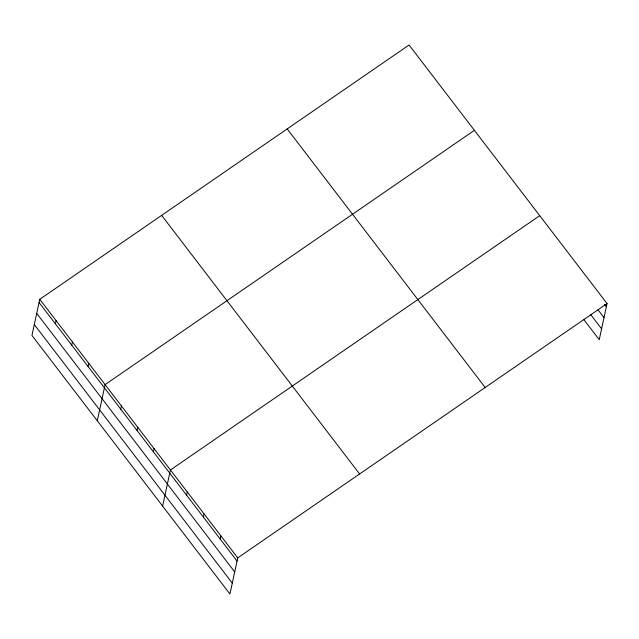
<?xml version="1.0" encoding="UTF-8"?>
<svg xmlns="http://www.w3.org/2000/svg" width="639" height="639" viewBox="0 0 639 639"><rect width="100%" height="100%" fill="white"/><g stroke="black" fill="none" stroke-linecap="round" stroke-linejoin="round"><path stroke-width="0.96" d="M39.762 299.3L31.95 335.427L229.936 594.006L237.748 557.879L607.05 303.573L409.064 44.994L39.762 299.3L237.748 557.879M55.401 323.829L56.096 320.634M71.736 345.164L72.431 341.969M88.07 366.498L88.765 363.303M97.288 420.758L105.092 384.63L474.402 130.324M120.739 409.16L121.426 405.965M137.073 430.494L137.76 427.299M153.408 451.829L154.095 448.634M162.618 506.088L170.429 469.961L539.739 215.655M186.564 495.137L187.259 491.942M203.394 517.119L204.089 513.924M220.223 539.1L220.918 535.897M607.05 303.573L599.238 339.7L583.615 319.284M604.558 304.412L606.355 306.768M598 309.787L604.007 317.631M590.771 314.7L601.587 328.829M287.199 128.918L485.177 387.498M161.635 215.383L359.613 473.962M39.067 302.503L237.053 561.074M36.719 313.366L234.705 571.945M34.298 324.564L232.284 583.135"/></g></svg>
